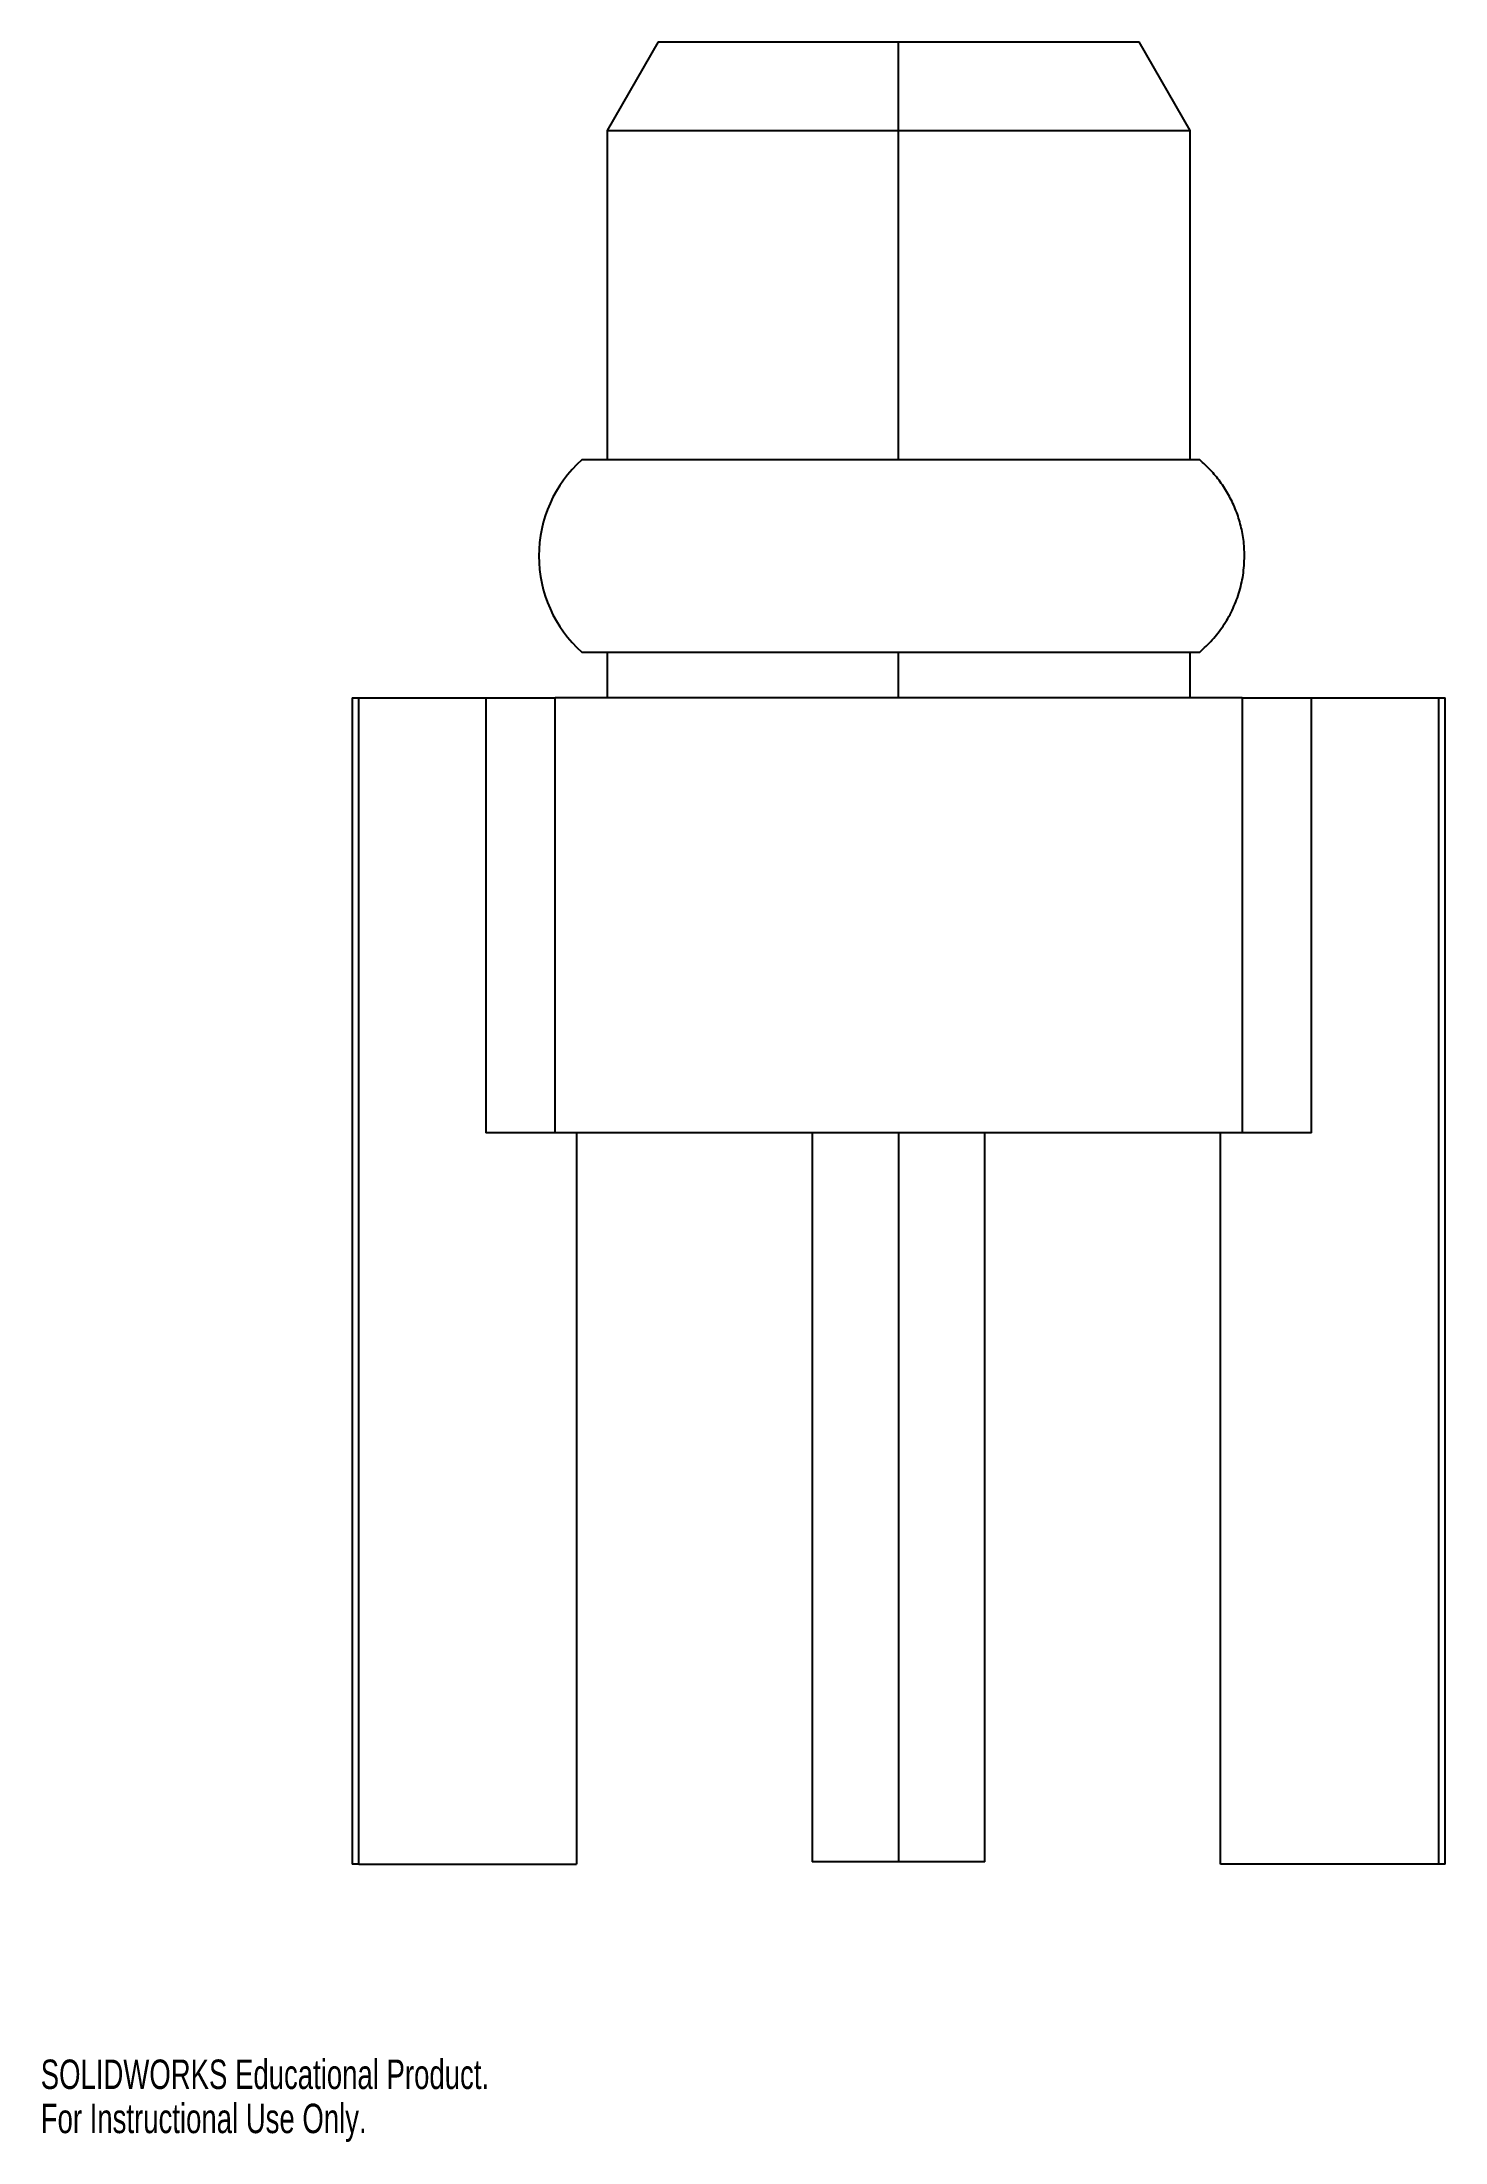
# Model space of a CAD drawing. Header units: millimetres. Extents: x 0.01 to 5.78, y 0 to 8.64.
import ezdxf

# ---------------------------------------------------------------- set-up
doc = ezdxf.new("R2010")
doc.units = ezdxf.units.MM
doc.styles.add('SLDTEXTSTYLE0', font='TXT', dxfattribs={"width": 0.7})

msp = doc.modelspace()

# ---------------------------------------------------------------- linework, layer by layer
at = {"color": 7, "linetype": 'Continuous', "lineweight": 25}
for p, q in [((2.542, 8.6423), (2.332, 8.2785)), ((2.542, 8.6423), (3.532, 8.6423)), ((3.532, 8.2785), (3.532, 8.6423)), ((3.532, 8.6423), (4.522, 8.6423)), ((4.732, 8.2785), (4.522, 8.6423)), ((2.332, 8.2785), (2.332, 6.9223)), ((2.332, 8.2785), (3.532, 8.2785)), ((3.532, 6.9223), (3.532, 8.2785)), ((3.532, 8.2785), (4.732, 8.2785)), ((4.732, 6.9223), (4.732, 8.2785)), ((4.7722, 6.9223), (2.2273, 6.9223)), ((2.2273, 6.131), (4.7722, 6.131)), ((2.332, 6.131), (2.332, 5.9423)), ((3.532, 5.9423), (3.532, 6.131)), ((4.732, 5.9423), (4.732, 6.131)), ((1.282, 5.9423), (1.282, 1.1423)), ((1.282, 5.9423), (1.3093, 5.9423)), ((1.3093, 1.1423), (1.3093, 5.9423)), ((1.3093, 5.9423), (1.832, 5.9423)), ((1.832, 5.9423), (1.832, 4.1523)), ((1.832, 5.9423), (2.1177, 5.9423)), ((2.1177, 4.1523), (2.1177, 5.9423)), ((4.9462, 5.9423), (2.1177, 5.9423)), ((4.9462, 5.9423), (4.9462, 4.1523)), ((4.9462, 5.9423), (5.232, 5.9423)), ((5.232, 4.1523), (5.232, 5.9423)), ((5.232, 5.9423), (5.7546, 5.9423)), ((5.7546, 5.9423), (5.7546, 1.1423)), ((5.7546, 5.9423), (5.782, 5.9423)), ((5.782, 1.1423), (5.782, 5.9423)), ((2.1177, 4.1523), (1.832, 4.1523)), ((4.9462, 4.1523), (2.1177, 4.1523)), ((2.2058, 4.1523), (2.2058, 1.1423)), ((3.1764, 4.1523), (3.1764, 1.1523)), ((3.532, 4.1523), (3.532, 1.1523)), ((3.8876, 1.1523), (3.8876, 4.1523)), ((4.8581, 1.1423), (4.8581, 4.1523)), ((5.232, 4.1523), (4.9462, 4.1523)), ((1.3093, 1.1423), (1.282, 1.1423)), ((1.3093, 1.1423), (2.2058, 1.1423)), ((3.532, 1.1523), (3.1764, 1.1523)), ((3.8876, 1.1523), (3.532, 1.1523)), ((5.7546, 1.1423), (4.8581, 1.1423)), ((5.782, 1.1423), (5.7546, 1.1423))]:
    msp.add_line(p, q, dxfattribs=at)
msp.add_arc((2.583, 6.5266), 0.532, 131.95296, 228.04705, dxfattribs=at)
for points, knots in [([(4.9565, 6.5266), (4.9556, 6.5492), (4.9539, 6.5939), (4.9404, 6.6592), (4.9197, 6.7212), (4.8916, 6.7792), (4.8572, 6.8323), (4.8177, 6.8807), (4.7873, 6.9085), (4.7722, 6.9223)], [0, 0, 0, 0, 0.1501969, 0.2976849, 0.4426393, 0.5852226, 0.7255747, 0.8638075, 1, 1, 1, 1]), ([(4.7722, 6.131), (4.7897, 6.1472), (4.8252, 6.1799), (4.8697, 6.2379), (4.907, 6.3024), (4.9348, 6.3729), (4.953, 6.4483), (4.9553, 6.5003), (4.9565, 6.5266)], [0, 0, 0, 0, 0.1590934, 0.3209778, 0.4857918, 0.6537325, 0.8250438, 1, 1, 1, 1])]:
    msp.add_open_spline(points, degree=3, knots=knots, dxfattribs=at)

# ---------------------------------------------------------------- texts
at = {"color": 7, "linetype": 'Continuous', "char_height": 0.1211, "attachment_point": 1, "style": 'SLDTEXTSTYLE0'}
for s, insert in [('SOLIDWORKS Educational Product.', (0, 0.3378)), ('For Instructional Use Only.', (0, 0.1561))]:
    msp.add_mtext(s, dxfattribs=dict(at, insert=insert))

doc.saveas('drawing.dxf')
